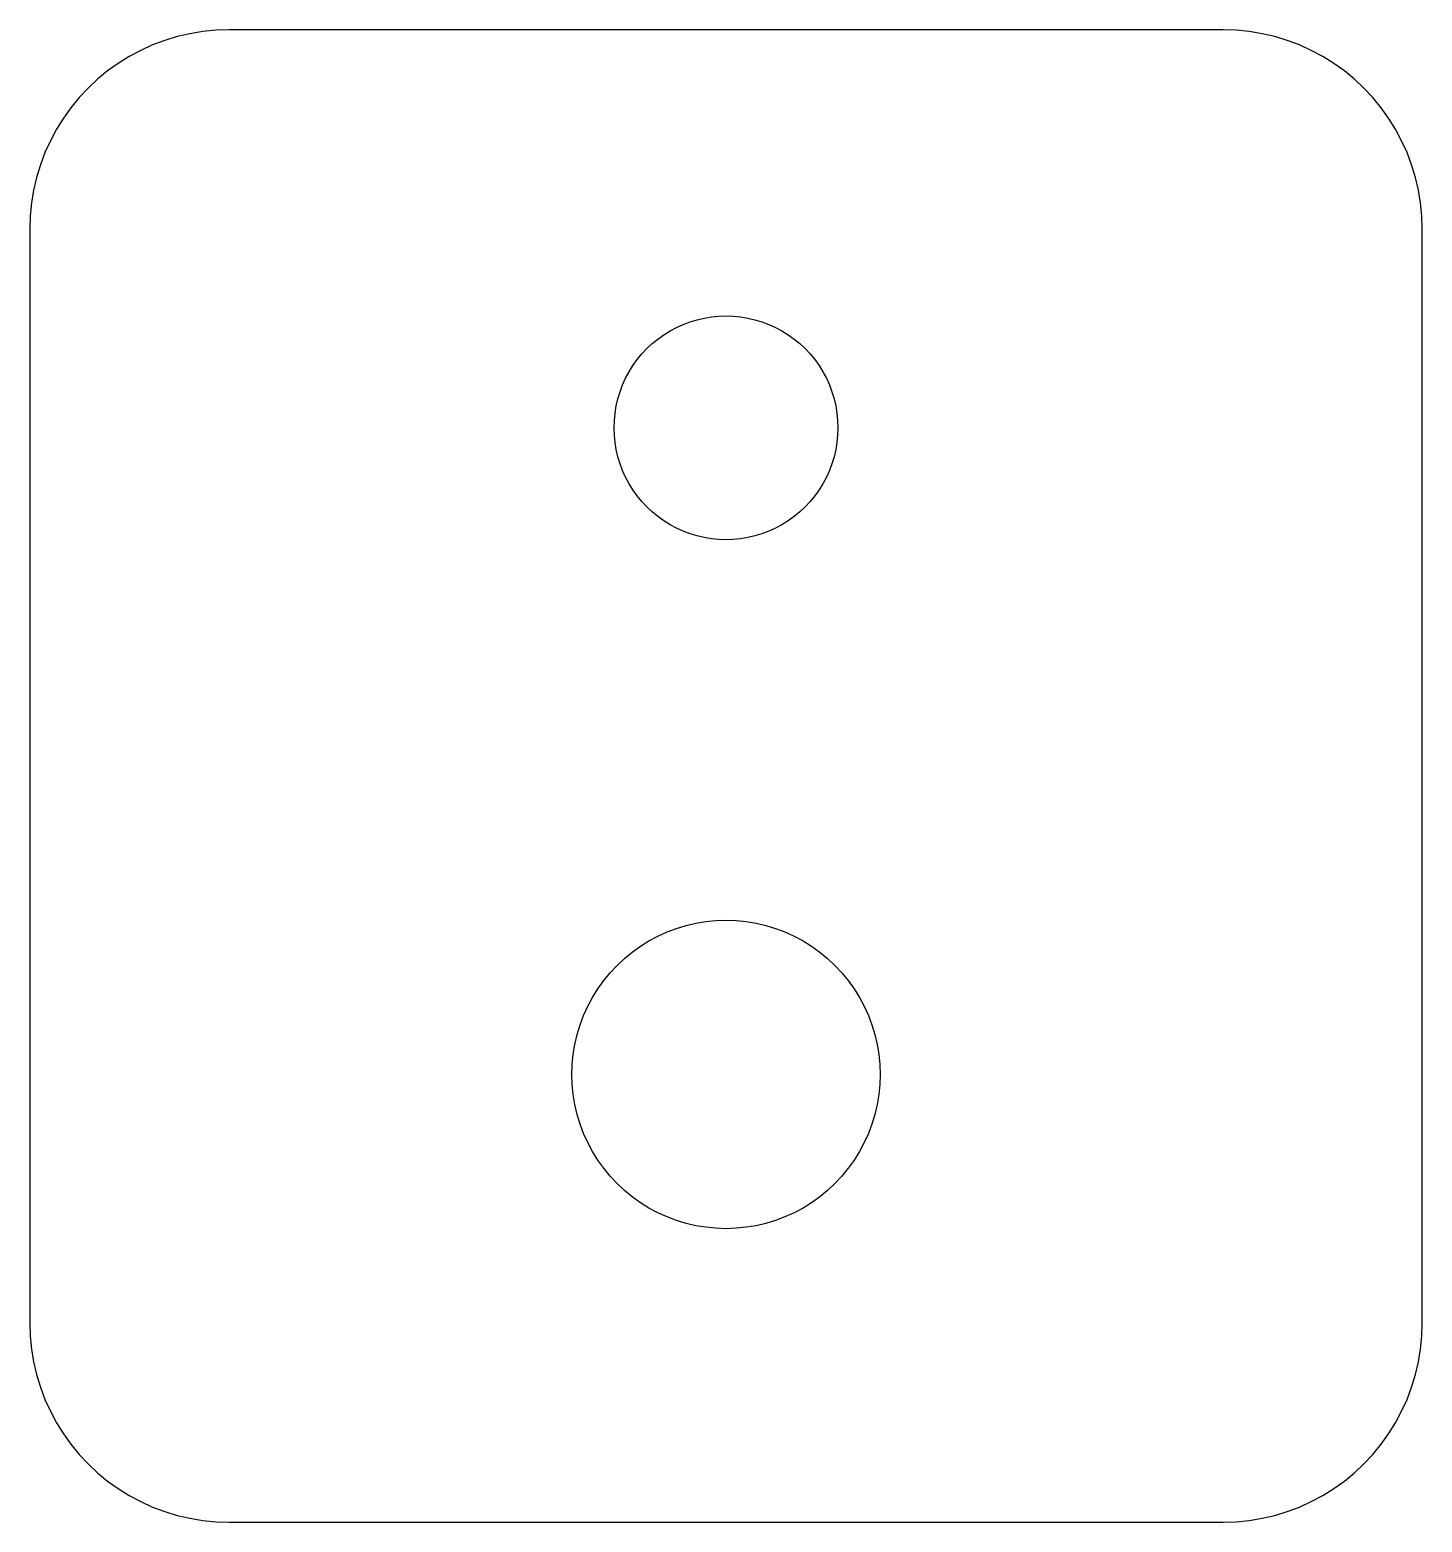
# Model space of a CAD drawing. Header units: millimetres. Extents: x -14 to 14, y -15 to 15.
import ezdxf

# ---------------------------------------------------------------- set-up
doc = ezdxf.new("R2010")
doc.units = ezdxf.units.MM

msp = doc.modelspace()

# ---------------------------------------------------------------- linework, layer by layer
at = {"layer": 'SCHNITT'}
for points in [[(10.262, -14.991), (10.522, -14.966), (10.78, -14.923), (11.035, -14.864), (11.286, -14.788), (11.531, -14.696), (11.769, -14.587), (12, -14.464), (12.222, -14.326), (12.435, -14.173), (12.637, -14.007), (12.828, -13.828), (13.007, -13.637), (13.173, -13.435), (13.326, -13.222), (13.464, -13), (13.587, -12.769), (13.696, -12.531), (13.788, -12.286), (13.864, -12.035), (13.923, -11.78), (13.966, -11.522), (13.991, -11.262), (14, -11), (14, 11), (13.991, 11.262), (13.966, 11.522), (13.923, 11.78), (13.864, 12.035), (13.788, 12.286), (13.696, 12.531), (13.587, 12.769), (13.464, 13), (13.326, 13.222), (13.173, 13.435), (13.007, 13.637), (12.828, 13.828), (12.637, 14.007), (12.435, 14.173), (12.222, 14.326), (12, 14.464), (11.769, 14.587), (11.531, 14.696), (11.286, 14.788), (11.035, 14.864), (10.78, 14.923), (10.522, 14.966), (10.262, 14.991), (10, 15), (-10, 15), (-10.262, 14.991), (-10.522, 14.966), (-10.78, 14.923), (-11.035, 14.864), (-11.286, 14.788), (-11.531, 14.696), (-11.769, 14.587), (-12, 14.464), (-12.222, 14.326), (-12.435, 14.173), (-12.637, 14.007), (-12.828, 13.828), (-13.007, 13.637), (-13.173, 13.435), (-13.326, 13.222), (-13.464, 13), (-13.587, 12.769), (-13.696, 12.531), (-13.788, 12.286), (-13.864, 12.035), (-13.923, 11.78), (-13.966, 11.522), (-13.991, 11.262), (-14, 11), (-14, -11), (-13.991, -11.262), (-13.966, -11.522), (-13.923, -11.78), (-13.864, -12.035), (-13.788, -12.286), (-13.696, -12.531), (-13.587, -12.769), (-13.464, -13), (-13.326, -13.222), (-13.173, -13.435), (-13.007, -13.637), (-12.828, -13.828), (-12.637, -14.007), (-12.435, -14.173), (-12.222, -14.326), (-12, -14.464), (-11.769, -14.587), (-11.531, -14.696), (-11.286, -14.788), (-11.035, -14.864), (-10.78, -14.923), (-10.522, -14.966), (-10.262, -14.991), (-10, -15), (10, -15)], [(-0.147, 4.755), (-0.294, 4.769), (-0.439, 4.793), (-0.582, 4.827), (-0.723, 4.869), (-0.861, 4.921), (-0.995, 4.982), (-1.125, 5.051), (-1.25, 5.129), (-1.37, 5.215), (-1.484, 5.308), (-1.591, 5.409), (-1.692, 5.516), (-1.785, 5.63), (-1.871, 5.75), (-1.949, 5.875), (-2.018, 6.005), (-2.079, 6.139), (-2.131, 6.277), (-2.173, 6.418), (-2.207, 6.561), (-2.231, 6.706), (-2.245, 6.853), (-2.25, 7), (-2.245, 7.147), (-2.231, 7.294), (-2.207, 7.439), (-2.173, 7.582), (-2.131, 7.723), (-2.079, 7.861), (-2.018, 7.995), (-1.949, 8.125), (-1.871, 8.25), (-1.785, 8.37), (-1.692, 8.484), (-1.591, 8.591), (-1.484, 8.692), (-1.37, 8.785), (-1.25, 8.871), (-1.125, 8.949), (-0.995, 9.018), (-0.861, 9.079), (-0.723, 9.131), (-0.582, 9.173), (-0.439, 9.207), (-0.294, 9.231), (-0.147, 9.245), (0, 9.25), (0.147, 9.245), (0.294, 9.231), (0.439, 9.207), (0.582, 9.173), (0.723, 9.131), (0.861, 9.079), (0.995, 9.018), (1.125, 8.949), (1.25, 8.871), (1.37, 8.785), (1.484, 8.692), (1.591, 8.591), (1.692, 8.484), (1.785, 8.37), (1.871, 8.25), (1.949, 8.125), (2.018, 7.995), (2.079, 7.861), (2.131, 7.723), (2.173, 7.582), (2.207, 7.439), (2.231, 7.294), (2.245, 7.147), (2.25, 7), (2.245, 6.853), (2.231, 6.706), (2.207, 6.561), (2.173, 6.418), (2.131, 6.277), (2.079, 6.139), (2.018, 6.005), (1.949, 5.875), (1.871, 5.75), (1.785, 5.63), (1.692, 5.516), (1.591, 5.409), (1.484, 5.308), (1.37, 5.215), (1.25, 5.129), (1.125, 5.051), (0.995, 4.982), (0.861, 4.921), (0.723, 4.869), (0.582, 4.827), (0.439, 4.793), (0.294, 4.769), (0.147, 4.755), (0, 4.75)], [(-0.203, -9.093), (-0.405, -9.073), (-0.605, -9.04), (-0.802, -8.994), (-0.996, -8.935), (-1.186, -8.864), (-1.371, -8.78), (-1.55, -8.685), (-1.722, -8.578), (-1.887, -8.459), (-2.044, -8.331), (-2.192, -8.192), (-2.331, -8.044), (-2.459, -7.887), (-2.578, -7.722), (-2.685, -7.55), (-2.78, -7.371), (-2.864, -7.186), (-2.935, -6.996), (-2.994, -6.802), (-3.04, -6.605), (-3.073, -6.405), (-3.093, -6.203), (-3.1, -6), (-3.093, -5.797), (-3.073, -5.595), (-3.04, -5.395), (-2.994, -5.198), (-2.935, -5.004), (-2.864, -4.814), (-2.78, -4.629), (-2.685, -4.45), (-2.578, -4.278), (-2.459, -4.113), (-2.331, -3.956), (-2.192, -3.808), (-2.044, -3.669), (-1.887, -3.541), (-1.722, -3.422), (-1.55, -3.315), (-1.371, -3.22), (-1.186, -3.136), (-0.996, -3.065), (-0.802, -3.006), (-0.605, -2.96), (-0.405, -2.927), (-0.203, -2.907), (0, -2.9), (0.203, -2.907), (0.405, -2.927), (0.605, -2.96), (0.802, -3.006), (0.996, -3.065), (1.186, -3.136), (1.371, -3.22), (1.55, -3.315), (1.722, -3.422), (1.887, -3.541), (2.044, -3.669), (2.192, -3.808), (2.331, -3.956), (2.459, -4.113), (2.578, -4.278), (2.685, -4.45), (2.78, -4.629), (2.864, -4.814), (2.935, -5.004), (2.994, -5.198), (3.04, -5.395), (3.073, -5.595), (3.093, -5.797), (3.1, -6), (3.093, -6.203), (3.073, -6.405), (3.04, -6.605), (2.994, -6.802), (2.935, -6.996), (2.864, -7.186), (2.78, -7.371), (2.685, -7.55), (2.578, -7.722), (2.459, -7.887), (2.331, -8.044), (2.192, -8.192), (2.044, -8.331), (1.887, -8.459), (1.722, -8.578), (1.55, -8.685), (1.371, -8.78), (1.186, -8.864), (0.996, -8.935), (0.802, -8.994), (0.605, -9.04), (0.405, -9.073), (0.203, -9.093), (0, -9.1)]]:
    msp.add_lwpolyline(points, close=True, dxfattribs=at)

doc.saveas('drawing.dxf')
